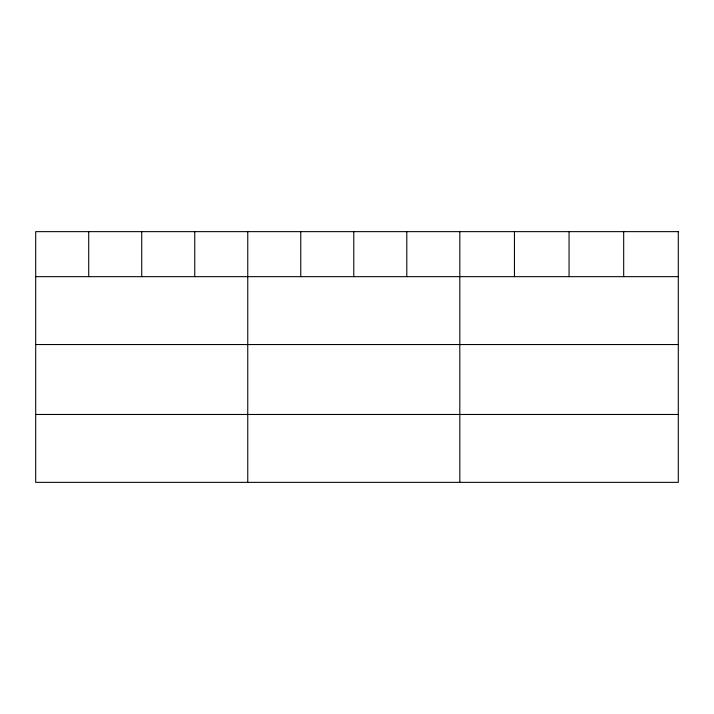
<?xml version="1.0" encoding="UTF-8"?>
<svg xmlns="http://www.w3.org/2000/svg" width="714" height="714" viewBox="0 0 714 714"><rect width="100%" height="100%" fill="white"/><g stroke="black" fill="none" stroke-linecap="round" stroke-linejoin="round"><path stroke-width="1.07" d="M35.7 276.657L678.3 276.657M35.7 344.541L678.3 344.541M35.7 414.477L678.3 414.477M623.679 231.639L623.679 276.657M569.058 231.639L569.058 276.657M514.437 231.639L514.437 276.657M459.816 231.639L459.816 482.361M406.801 231.639L406.801 276.657M353.787 231.639L353.787 276.657M300.772 231.639L300.772 276.657M247.758 231.639L247.758 482.361M194.743 231.639L194.743 276.657M141.729 231.639L141.729 276.657M88.715 231.639L88.715 276.657M678.3 231.639L35.7 231.639L35.7 482.361L678.3 482.361L678.3 231.639"/></g></svg>
